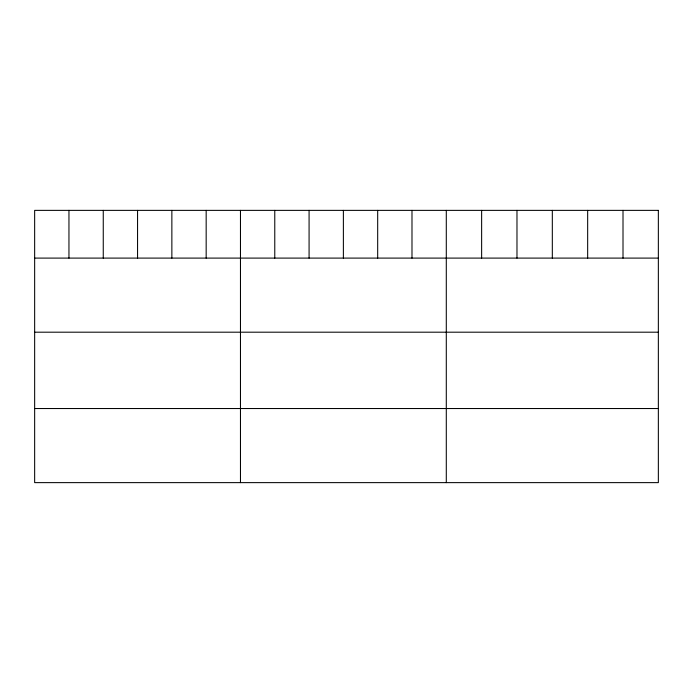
<?xml version="1.0" encoding="UTF-8"?>
<svg xmlns="http://www.w3.org/2000/svg" width="693" height="693" viewBox="0 0 693 693"><rect width="100%" height="100%" fill="white"/><g stroke="black" fill="none" stroke-linecap="round" stroke-linejoin="round"><path stroke-width="1.04" d="M34.65 258.099L658.35 258.099M34.65 332.19L658.35 332.19M34.65 408.532L658.35 408.532M623.007 210.369L623.007 258.099M587.664 210.369L587.664 258.099M552.321 210.369L552.321 258.099M516.978 210.369L516.978 258.099M481.635 210.369L481.635 258.099M446.292 210.369L446.292 482.631M411.988 210.369L411.988 258.099M377.685 210.369L377.685 258.099M343.381 210.369L343.381 258.099M309.078 210.369L309.078 258.099M274.774 210.369L274.774 258.099M240.471 210.369L240.471 482.631M206.167 210.369L206.167 258.099M171.864 210.369L171.864 258.099M137.56 210.369L137.56 258.099M103.257 210.369L103.257 258.099M68.953 210.369L68.953 258.099M658.35 210.369L34.65 210.369L34.65 482.631L658.35 482.631L658.35 210.369"/></g></svg>
